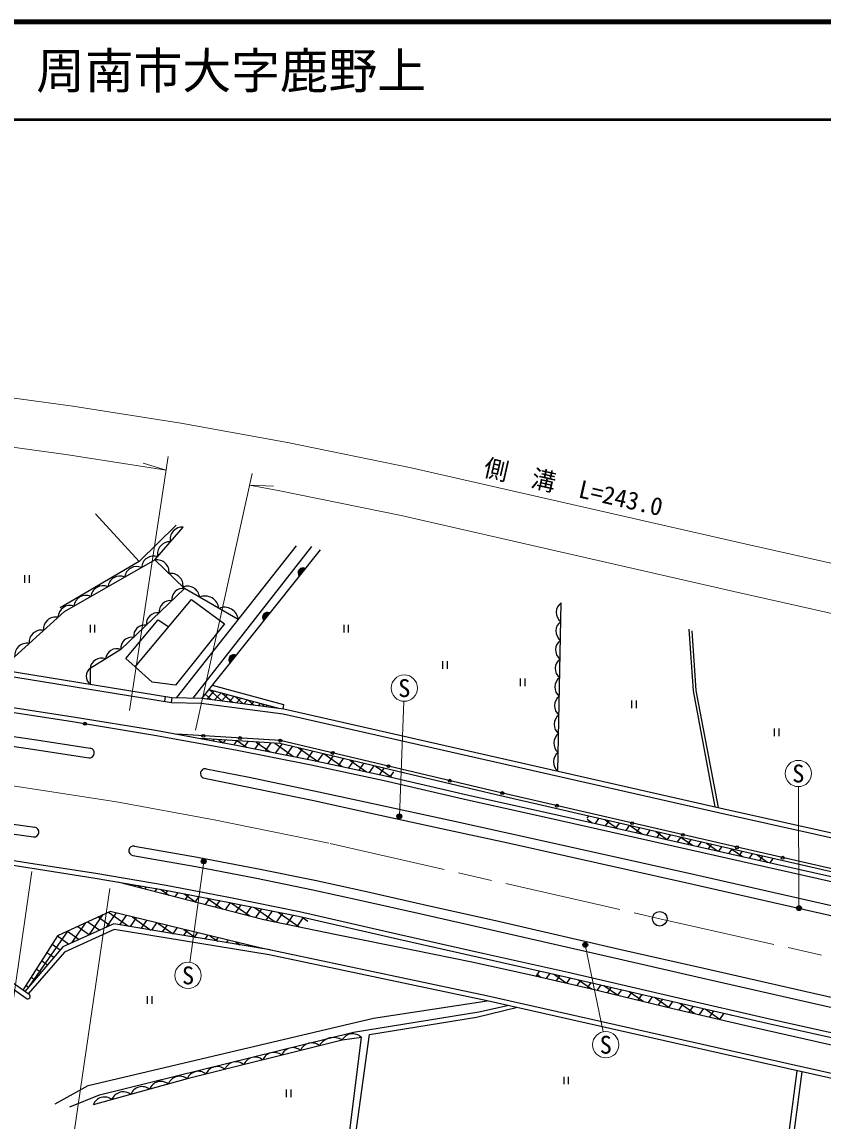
# Model space of a CAD drawing. Units: millimetres at full size, sheet at 1:1000; details may follow other scales. Extents: x 40000 to 680000, y 20000 to 380000.
# Drawn here: x 403564 to 485764, y 267211 to 380000 of the extents above; entities that cross this region are included whole.
import ezdxf
from ezdxf.enums import TextEntityAlignment as Align

# ---------------------------------------------------------------- set-up
doc = ezdxf.new("R2010")
doc.units = ezdxf.units.MM
doc.header["$LTSCALE"] = 1000
doc.linetypes.add('CHAIN', pattern=[18.5, 12, -1.5, 3.5, -1.5])
for name, color, linetype, lineweight in [('M-BGD', 7, 'Continuous', 25), ('M-BGD-HTXT', 7, 'Continuous', 13), ('M-BMK', 2, 'CHAIN', 13), ('M-BMK-SRVR', 3, 'Continuous', 25), ('M-STR-HTXT', 7, 'Continuous', 13), ('M-STR-STRC', 7, 'Continuous', 25), ('M-TTL', 2, 'Continuous', 140), ('M-TTL-LINE', 7, 'Continuous', 50)]:
    doc.layers.add(name, color=color, linetype=linetype, lineweight=lineweight)
doc.layers.add('M-TTL-TXT', color=7, linetype='Continuous')
doc.styles.add('ＭＳ ゴシック', font='')
doc.styles.get('ＭＳ ゴシック').set_extended_font_data('MS Gothic')
pattern_1 = [(55, (0, -0), (-819.152, 573.5764), []), (145, (0, -0), (-573.5764, -819.152), [])]

msp = doc.modelspace()

# ---------------------------------------------------------------- hatches: boundary and pattern name
at = {"layer": 'M-BGD'}
for points in [[(432013, 323142, -0.82183), (432631, 323917)], [(428380, 318586, -0.82183), (428998, 319361)], [(424910, 314234, -0.82183), (425527, 315009)]]:
    msp.add_hatch(color=256, dxfattribs=at).paths.add_polyline_path(points)
h = msp.add_hatch(dxfattribs=at)
h.set_pattern_fill('USER', color=256, style=0, pattern_type=2)
h.set_pattern_definition([(48, (0, -0), (-464.4655, 418.2066), []), (138, (0, -0), (-418.2066, -464.4655), [])])
h.paths.add_polyline_path([(422732, 311503), (422133, 310753), (422095, 310580), (429879, 309572)])
h = msp.add_hatch(dxfattribs=at)
h.set_pattern_fill('USER', color=256, style=0, pattern_type=2)
h.set_pattern_definition(pattern_1)
h.paths.add_polyline_path([(430029, 305958), (421911, 306454), (425575, 305780), (433353, 304253), (440856, 302632), (441567, 302468), (441737, 303184)])
h = msp.add_hatch(dxfattribs=at)
h.set_pattern_fill('USER', color=256, style=0, pattern_type=2)
h.set_pattern_definition(pattern_1)
h.paths.add_polyline_path([(461627, 298526), (461494, 297951), (481286, 293496), (481396, 293977), (476119, 295178)])
h = msp.add_hatch(dxfattribs=at)
h.set_pattern_fill('USER', color=256, style=0, pattern_type=2)
h.set_pattern_definition(pattern_1)
h.paths.add_polyline_path([(424849, 289648), (418282, 290912), (413409, 291743), (428398, 287876), (432738, 286986), (432969, 287996), (431936, 288231)])
h = msp.add_hatch(dxfattribs=at)
h.set_pattern_fill('USER', color=256, style=0, pattern_type=2)
h.set_pattern_definition(pattern_1)
h.paths.add_polyline_path([(412991, 287449), (429018, 284764), (427976, 284984), (412596, 288711), (407207, 286223), (403634, 280651), (403857, 280495), (407747, 285096)])
h = msp.add_hatch(dxfattribs=at)
h.set_pattern_fill('USER', color=256, style=0, pattern_type=2)
h.set_pattern_definition(pattern_1)
h.paths.add_polyline_path([(476206, 277408), (476364, 278094), (470367, 279475), (459496, 281988), (456470, 282668), (456340, 282090), (461872, 280820), (470357, 278770)])
at = {"layer": 'M-STR-STRC'}
for points in [[(442510, 298605, -1), (442071, 298366, -1)], [(422434, 293975, -1), (421995, 293736, -1)], [(483515, 289178, -1), (483076, 288939, -1)], [(461584, 285407, -1), (461145, 285167, -1)]]:
    msp.add_hatch(color=256, dxfattribs=at).paths.add_polyline_path(points)

# ---------------------------------------------------------------- linework, layer by layer
at = {"layer": 'M-BGD'}
for p, q in [((415573, 324643), (411115, 329518)), ((419442, 310663), (431719, 326226)), ((433268, 326174), (421106, 310617)), ((434167, 325843), (422005, 310592)), ((432013, 323142), (432631, 323917)), ((403836, 323225), (403836, 322443)), ((404303, 323225), (404303, 322443)), ((458560, 303124), (458885, 320381)), ((428380, 318586), (428998, 319361)), ((410553, 318117), (410553, 317335)), ((411020, 318117), (411020, 317335)), ((436584, 318121), (436584, 317339)), ((437051, 318121), (437051, 317339)), ((424910, 314234), (425527, 315009)), ((446726, 314394), (446726, 313611)), ((447192, 314394), (447192, 313611)), ((454695, 312613), (454695, 311830)), ((455162, 312613), (455162, 311830)), ((422732, 311503), (429879, 309572)), ((418206, 310291), (418286, 310785)), ((418902, 310178), (418982, 310672)), ((466113, 310364), (466113, 309582)), ((466580, 310364), (466580, 309582)), ((480762, 307479), (480762, 306696)), ((481229, 307479), (481229, 306696)), ((404007, 279779), (400415, 282301)), ((404294, 280188), (400702, 282710)), ((416420, 280026), (416420, 279244)), ((416887, 280026), (416887, 279244)), ((459152, 271760), (459152, 270978)), ((459618, 271760), (459618, 270978)), ((430672, 270457), (430672, 269674)), ((431139, 270457), (431139, 269674))]:
    msp.add_line(p, q, dxfattribs=at)
for points in [[(419371, 328361), (415573, 324643), (407493, 319886)], [(259173, 324562), (275132, 327142), (276190, 325562), (290835, 327406), (293189, 323228), (299902, 323184), (302574, 320932), (309680, 320325), (323454, 318763), (325841, 318758), (340294, 319819), (341437, 318770), (353220, 318993), (353917, 318230), (363703, 318998), (364966, 317484), (386534, 315340), (401521, 313504), (418949, 310677), (422005, 310592)], [(401335, 313527), (407919, 319511), (417205, 324791), (420107, 328167)], [(259253, 324068), (274895, 326597), (275946, 325027), (290565, 326868), (292896, 322730), (299718, 322685), (302373, 320447), (309631, 319828), (323450, 318264), (325859, 318257), (340115, 319304), (341246, 318266), (353003, 318489), (353713, 317712), (363485, 318479), (364713, 317007), (386479, 314843), (401451, 313009), (418902, 310178), (421966, 310093)], [(425762, 318674), (420248, 321853), (417205, 324791)], [(420248, 321853), (413720, 315596), (410553, 313666), (410544, 312041)], [(415195, 313822), (414235, 314685), (417539, 318631), (418629, 317933)], [(474709, 299463), (472460, 311368), (472020, 317685)], [(475028, 299391), (472758, 311407), (472333, 317506)], [(319238, 314661), (326020, 314717), (332880, 314681), (340499, 314519), (348104, 314250), (354625, 313920), (361512, 313471), (369274, 312795), (374679, 312347), (382713, 311552), (388507, 310878), (395326, 310129), (402333, 309201), (408734, 308195), (417164, 306819), (425482, 305289), (433252, 303763), (440747, 302144), (448832, 300274), (458827, 298039), (489079, 291230), (501349, 288443), (512590, 285829), (519198, 284290)], [(323428, 315195), (326019, 315217), (332887, 315181), (340513, 315019), (348126, 314750), (354654, 314419), (361550, 313969), (369317, 313294), (374725, 312844), (382766, 312049), (388563, 311375), (395386, 310625), (402404, 309696), (408813, 308689), (417249, 307312), (425575, 305780), (433353, 304253), (440856, 302632), (448942, 300762), (458937, 298527), (489189, 291718), (501461, 288930), (512703, 286316), (519311, 284776)], [(323962, 312053), (332729, 312067), (338492, 311987), (342236, 311889), (347248, 311699), (351949, 311512), (356719, 311249), (362408, 310887), (367089, 310544), (372156, 310105), (376153, 309689), (383209, 309043), (388858, 308425), (393645, 307837), (399601, 307101), (405046, 306332), (410563, 305464)], [(423072, 311929), (430391, 309951), (430334, 309513)], [(323964, 311053), (332723, 311067), (338472, 310987), (342204, 310890), (347209, 310700), (351902, 310513), (356660, 310251), (362339, 309889), (367009, 309547), (372061, 309110), (376056, 308694), (383109, 308048), (388742, 307432), (393522, 306845), (399469, 306109), (404899, 305342), (410408, 304476)], [(422005, 310592), (430438, 309499), (475140, 299366), (547132, 283303), (559825, 280676), (559425, 281612), (550516, 293687), (546420, 300082)], [(421966, 310093), (430350, 309006), (475030, 298878), (546534, 282924)], [(571414, 275167), (545953, 280543), (526391, 284334), (518685, 285902), (498052, 290491), (476187, 295470), (452281, 300994), (430073, 306256), (419464, 306904)], [(571337, 274877), (545894, 280249), (526333, 284040), (518622, 285609), (497986, 290199), (476119, 295178), (452213, 300702), (430029, 305958), (421911, 306454)], [(327090, 302988), (336791, 302945), (343637, 302745), (349619, 302560), (359009, 302053), (366730, 301567), (373383, 301028), (379792, 300381), (386841, 299605), (393155, 298888), (399687, 298102), (404877, 297364)], [(422282, 302380), (426491, 301548), (433328, 300130), (439539, 298785), (447411, 297070), (453291, 295789), (471654, 291702), (490498, 287423), (498924, 285486), (506746, 283716), (513053, 282252), (519617, 280771), (526559, 279228), (533787, 277722), (538394, 276812), (542853, 275979), (549252, 274765), (557187, 273212), (564384, 271863), (570248, 270721)], [(422476, 303361), (426690, 302528), (433536, 301108), (439752, 299762), (447624, 298047), (453506, 296766), (471873, 292678), (490721, 288398), (499147, 286461), (506970, 284691), (513276, 283227), (519836, 281747), (526770, 280206), (533986, 278702), (538582, 277794), (543038, 276962), (549441, 275747), (557375, 274194), (564571, 272845), (570502, 271690)], [(327086, 301989), (336774, 301945), (343607, 301745), (349577, 301561), (358951, 301054), (366658, 300569), (373292, 300032), (379687, 299386), (386730, 298611), (393039, 297895), (399557, 297110), (404736, 296374)], [(414946, 294444), (421400, 293319), (427629, 292123), (433423, 290934), (438403, 289852), (444541, 288470), (452364, 286707), (464798, 283850), (473304, 281909), (484571, 279354), (493530, 277328), (505560, 274617), (513597, 272789), (521617, 270972), (530577, 268946), (540448, 266746), (551167, 264250), (560789, 262041), (567547, 260414)], [(415118, 295429), (421580, 294302), (427823, 293104), (433630, 291912), (438619, 290829), (444761, 289445), (452586, 287682), (465021, 284824), (473526, 282884), (484791, 280329), (493750, 278303), (505781, 275592), (513818, 273765), (521837, 271947), (530796, 269922), (540671, 267721), (551393, 265225), (561017, 263015), (567800, 261382)], [(400652, 293765), (405263, 293046), (411078, 292141), (418282, 290912), (424849, 289648), (431936, 288231), (442238, 285879), (450875, 283923), (459496, 281988), (470367, 279475), (480474, 277147), (497595, 273353)], [(400721, 294260), (405340, 293540), (411158, 292635), (418372, 291404), (424945, 290138), (432041, 288720), (442349, 286367), (450985, 284411), (459608, 282476), (470479, 279963), (480584, 277635), (497705, 273841)], [(413409, 291743), (428398, 287876), (435853, 286348), (443673, 284766), (449720, 283560), (455765, 282221), (461872, 280820), (470357, 278770), (478147, 276956), (499331, 272159), (511160, 269500), (526675, 266057), (538906, 263167), (547832, 261079), (555014, 259417), (565989, 257695)], [(540987, 259935), (482183, 273092), (451218, 280075), (427976, 284984), (412596, 288711), (407207, 286223), (403634, 280651)], [(429018, 284764), (412991, 287449), (407747, 285096), (403857, 280495)], [(428941, 284269), (413016, 286862), (407939, 284532), (404202, 280252)], [(540222, 259594), (482073, 272604), (451306, 279543), (428941, 284269)], [(406971, 268982), (410372, 270854), (439646, 277761), (451306, 279543)], [(408482, 268662), (411517, 269900), (437584, 276343), (450428, 278408), (453390, 279073)], [(437265, 263186), (437667, 264649), (439210, 276088), (450213, 277878), (454259, 278877)], [(436680, 263326), (437044, 264860), (438392, 275798), (436411, 275525), (420507, 271548), (410871, 268874)], [(481912, 253776), (482326, 266345), (483128, 272368)], [(482411, 253759), (482825, 266304), (483618, 272259)]]:
    msp.add_lwpolyline(points, dxfattribs=at)
msp.add_lwpolyline([(420959, 320722), (424358, 318235), (419329, 311925), (416920, 312241), (415195, 313822)], close=True, dxfattribs=at)
for centre in [(410043, 307981), (422163, 306739), (425923, 306509), (430073, 306256), (435446, 304983), (441177, 303625), (447470, 302134), (452848, 300863), (458463, 299565), (466183, 297782), (471375, 296582), (476948, 295297), (481628, 294231)]:
    msp.add_circle(centre, 150, dxfattribs=at)
for centre, radius, start, end in [((420024, 326920), 1250, 86.20092, 192.46113), ((418724, 325403), 1250, 86.37398, 192.63419), ((417091, 323950), 1250, 70.69045, 176.95065), ((415344, 322870), 1250, 66.49209, 172.7523), ((417403, 323556), 1250, 352.87392, 99.13412), ((432399, 323468), 505, 62.60027, 220.25846), ((413606, 321881), 1250, 66.4921, 172.7523), ((418842, 322167), 1250, 352.87392, 99.13412), ((411867, 320893), 1250, 66.49315, 172.75336), ((420064, 320738), 1130, 80.65577, 186.91598), ((420543, 320850), 1250, 5.36065, 111.62086), ((410129, 319904), 1250, 66.54356, 172.80376), ((418759, 319486), 1130, 80.65577, 186.91598), ((422351, 319648), 1434, 6.86715, 113.12735), ((459585, 319408), 1199, 125.79092, 232.05113), ((408505, 318871), 1250, 72.074, 178.3342), ((417453, 318235), 1130, 80.65577, 186.91598), ((424338, 318502), 1434, 6.91136, 113.17156), ((428766, 318913), 505, 62.60027, 220.25846), ((407019, 317680), 1250, 79.13348, 185.39369), ((416148, 316984), 1130, 80.65577, 186.91598), ((459549, 317491), 1199, 125.79092, 232.05113), ((405539, 316335), 1250, 79.13348, 185.39369), ((404059, 314990), 1250, 79.13348, 185.39369), ((414842, 315732), 1130, 80.65577, 186.91598), ((459513, 315574), 1199, 125.79092, 232.05113), ((411706, 313555), 1159, 68.22604, 174.48624), ((413290, 314520), 1159, 68.22604, 174.48624), ((425295, 314560), 505, 62.60027, 220.25846), ((411158, 312850), 1016, 126.55322, 232.81342), ((459477, 313656), 1199, 125.79092, 232.05113), ((459441, 311739), 1199, 125.79092, 232.05113), ((459405, 309821), 1199, 125.79092, 232.05113), ((459369, 307904), 1199, 125.79092, 232.05113), ((459333, 305987), 1199, 125.79092, 232.05113), ((410485, 304970), 500, 261.06614, 81.06614), ((459297, 304069), 1199, 125.79092, 232.05113), ((422379, 302871), 500, 78.82328, 258.82328), ((404806, 296869), 500, 261.90768, 81.90768), ((415032, 294937), 500, 80.10785, 260.10785), ((404151, 279983), 250, 234.92472, 54.92472), ((433301, 273974), 1250, 50.90964, 157.16984), ((435527, 274125), 1656, 57.73962, 150.33986), ((437504, 274919), 1250, 44.72252, 150.98272), ((429420, 273004), 1250, 50.90964, 157.16984), ((431360, 273489), 1250, 50.90964, 157.16984), ((425540, 272033), 1250, 50.90964, 157.16984), ((427480, 272519), 1250, 50.90964, 157.16984), ((421659, 271063), 1250, 50.90964, 157.16984), ((423599, 271548), 1250, 50.90964, 157.16984), ((415890, 269488), 1250, 52.3804, 158.6406), ((417817, 270023), 1250, 52.3804, 158.6406), ((419744, 270558), 1250, 52.3804, 158.6406), ((412035, 268419), 1250, 52.3804, 158.6406), ((413963, 268954), 1250, 52.3804, 158.6406)]:
    msp.add_arc(centre, radius, start, end, dxfattribs=at)
at = {"layer": 'M-BGD-HTXT'}
for p, q in [((442291, 298485), (442745, 310289)), ((483296, 289059), (483238, 301524)), ((422214, 293856), (420793, 283492)), ((461365, 285287), (463198, 276361))]:
    msp.add_line(p, q, dxfattribs=at)
for centre in [(442797, 311638), (483232, 302874), (420609, 282155), (463469, 275038)]:
    msp.add_circle(centre, 1350, dxfattribs=at)
at = {"layer": 'M-BMK'}
msp.add_lwpolyline([(312888, 306853), (325868, 306997), (335551, 306925), (348101, 306564), (359474, 306010), (369747, 305306), (379695, 304409), (391891, 303076), (403080, 301552), (413253, 299958), (423297, 298114), (435185, 295690), (469015, 287968), (567699, 265804)], dxfattribs=at)
at = {"layer": 'M-BMK-SRVR'}
msp.add_circle((469015, 287968), 750, dxfattribs=at)
at = {"layer": 'M-STR-HTXT'}
for p, q in [((418571, 335409), (414604, 309340)), ((418359, 334015), (416010, 334729)), ((421380, 307337), (427188, 333676)), ((426920, 332461), (429373, 332358)), ((400892, 267364), (404568, 292825)), ((412575, 291077), (408922, 266068))]:
    msp.add_line(p, q, dxfattribs=at)
for points in [[(323406, 346409), (325796, 346436), (336265, 346358), (349628, 345973), (361783, 345381), (372866, 344621), (383608, 343653), (396694, 342223), (408795, 340575), (419868, 338839), (430796, 336833), (443514, 334240), (477724, 326431), (576421, 304264)], [(323383, 341409), (325805, 341436), (336175, 341358), (349435, 340977), (361491, 340389), (372470, 339637), (383112, 338677), (396085, 337259), (408070, 335628), (418359, 334015)], [(426920, 332461), (429846, 331924), (442458, 329353), (476620, 321554), (575334, 299383)]]:
    msp.add_lwpolyline(points, dxfattribs=at)
at = {"layer": 'M-STR-STRC'}
for centre in [(442291, 298485), (422214, 293856), (483296, 289059), (461365, 285287)]:
    msp.add_circle(centre, 250, dxfattribs=at)
at = {"layer": 'M-TTL'}
msp.add_line((680000, 380000), (40000, 380000), dxfattribs=at)
at = {"layer": 'M-TTL-LINE'}
msp.add_line((40000, 370000), (680000, 370000), dxfattribs=at)

# ---------------------------------------------------------------- texts
at = {"layer": 'M-BGD-HTXT', "style": 'ＭＳ ゴシック'}
for p in [(442797, 311638), (483232, 302874), (420609, 282155), (463469, 275038)]:
    msp.add_text('S', height=1833, dxfattribs=at).set_placement(p, align=Align.MIDDLE_CENTER)
at = {"layer": 'M-STR-HTXT', "style": 'ＭＳ ゴシック'}
msp.add_text('側\u3000溝\u3000L=243.0', height=1833, rotation=347.141, dxfattribs=at).set_placement((459819, 330837), align=Align.BOTTOM_CENTER)
at = {"layer": 'M-TTL-TXT', "style": 'ＭＳ ゴシック'}
msp.add_text('周南市大字鹿野上', height=3666, dxfattribs=at).set_placement((405024, 375000), align=Align.MIDDLE_LEFT)

doc.saveas('drawing.dxf')
